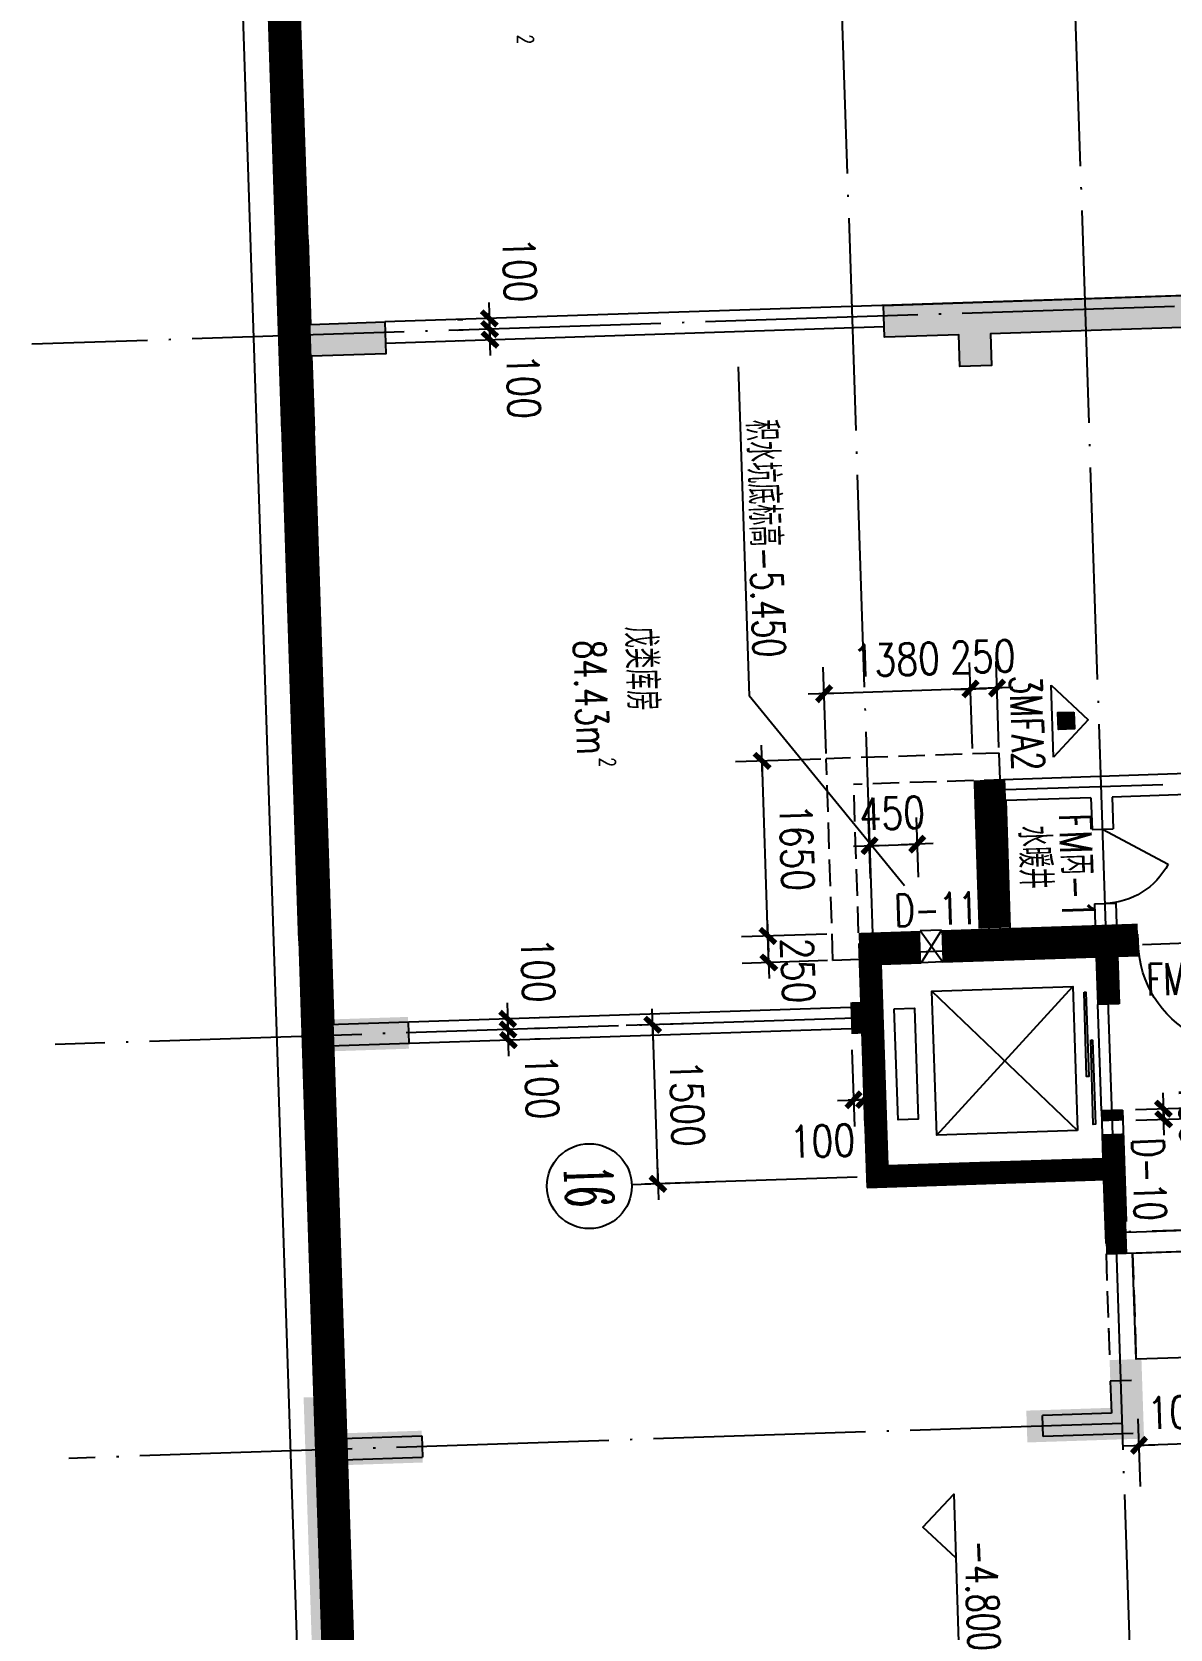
# Model space of a CAD drawing. Extents: x 634182 to 802382, y -1101880 to -864080.
# Drawn here: x 651466 to 662188, y -947171 to -932126 of the extents above; entities that cross this region are included whole.
import ezdxf
from ezdxf.enums import TextEntityAlignment as Align

# ---------------------------------------------------------------- set-up
doc = ezdxf.new("R2010")
doc.units = 0
doc.header["$LTSCALE"] = 1000
doc.header["$MEASUREMENT"] = 0
doc.linetypes.add('DASH', pattern=[0.35, 0.25, -0.1])
doc.linetypes.add('DOTE', pattern=[2.42, 2, -0.2, 0.02, -0.2])
doc.layers.get('0').update_dxf_attribs({"linetype": 'CONTINUOUS'})
doc.layers.get('DEFPOINTS').update_dxf_attribs({"linetype": 'CONTINUOUS'})
for name, color, linetype in [('210', 4, 'CONTINUOUS'), ('AXIS', 3, 'CONTINUOUS'), ('AXIS_TEXT', 7, 'CONTINUOUS'), ('DOTE', 1, 'DOTE'), ('MC', 4, 'CONTINUOUS'), ('PUB_DIM', 3, 'CONTINUOUS'), ('PUB_TEXT', 7, 'CONTINUOUS'), ('STAIR', 2, 'CONTINUOUS'), ('TEXT1', 7, 'CONTINUOUS'), ('WALL', 191, 'CONTINUOUS'), ('WINDOW', 2, 'CONTINUOUS'), ('WINDOW_TEXT', 6, 'CONTINUOUS')]:
    doc.layers.add(name, color=color, linetype=linetype)
doc.styles.add('COMPLEX', font='COMPLEX')
doc.styles.add('DIM_FONT', font='simplex.shx', dxfattribs={"width": 0.8})
doc.styles.add('HZTXT', font='simplex', dxfattribs={"width": 0.8, "bigfont": 'sfont'})
doc.styles.add('SIMPLEX', font='SIMPLEX.SHX')
doc.styles.add('Z', font='romans', dxfattribs={"width": 0.8, "bigfont": 'z'})
doc.dimstyles.new('DIMN', dxfattribs={"dimtxt": 300, "dimasz": 1, "dimexe": 250, "dimexo": 300, "dimgap": 150, "dimtad": 1, "dimdec": 0, "dimzin": 0, "dimdsep": 46, "dimtxsty": 'DIM_FONT', "dimblk": '_DIMX', "dimblk1": '_DIMX', "dimblk2": '_DIMX', "dimcen": 2.5, "dimclrt": 7, "dimadec": 0, "dimazin": 0, "dimtfac": 1, "dimtdec": 0, "dimtix": 1, "dimtmove": 2, "dimatfit": 3, "dimldrblk": '_DIMX', "dimfxl": 0, "dimtolj": 1, "dimtzin": 0, "dimarcsym": 0})

# ---------------------------------------------------------------- blocks, each defined once
blk = doc.blocks.new('_AXISO')
blk.add_circle((0, 0), 0.5)
at = {"layer": 'AXIS_TEXT', "style": 'COMPLEX', "width": 1.041667}
blk.add_attdef('A', text='', height=0.56, dxfattribs=at).set_placement((-0.25, -0.28), (0.25, -0.28), align=Align.FIT)
blk = doc.blocks.new('_DIMX')
blk.add_line((-150, 0), (150, 0))
at = {"const_width": 50}
blk.add_lwpolyline([(-70, -70), (70, 70)], dxfattribs=at)
blk = doc.blocks.new('*D1014')
at = {"color": 0, "linetype": 'ByBlock'}
for p, q in [((655475, -934835), (655525, -934834)), ((655775, -934824), (655775, -934823)), ((655775, -934825), (655778, -934925)), ((655775, -934825), (655778, -934925)), ((655479, -934935), (655529, -934933)), ((655778, -934926), (655778, -934927))]:
    blk.add_line(p, q, dxfattribs=at)
at = {"layer": 'DEFPOINTS', "color": 0, "linetype": 'ByBlock'}
for p in [(655775, -934825), (655778, -934925), (655778, -934925)]:
    blk.add_point(p, dxfattribs=at)
at = {"color": 0, "linetype": 'ByBlock'}
for p, rotation in [((655775, -934825), 271.899800110906), ((655778, -934925), 91.89980011090597)]:
    blk.add_blockref('_DIMX', p, dxfattribs=dict(at, rotation=rotation))
at = {"color": 7, "linetype": 'ByBlock', "insert": (656060, -934366), "char_height": 300, "attachment_point": 5, "rotation": 271.8998, "style": 'DIM_FONT'}
blk.add_mtext('\\A1;100', dxfattribs=at)
blk = doc.blocks.new('*D1018')
at = {"color": 0, "linetype": 'ByBlock'}
for p, q in [((655479, -934935), (655529, -934933)), ((655778, -934924), (655778, -934923)), ((655778, -934925), (655782, -935025)), ((655778, -934925), (655782, -935025)), ((655482, -935035), (655532, -935033)), ((655782, -935026), (655782, -935027))]:
    blk.add_line(p, q, dxfattribs=at)
at = {"layer": 'DEFPOINTS', "color": 0, "linetype": 'ByBlock'}
for p in [(655778, -934925), (655782, -935025), (655782, -935025)]:
    blk.add_point(p, dxfattribs=at)
at = {"color": 0, "linetype": 'ByBlock'}
for p, rotation in [((655778, -934925), 271.8998001106891), ((655782, -935025), 91.8998001106891)]:
    blk.add_blockref('_DIMX', p, dxfattribs=dict(at, rotation=rotation))
at = {"color": 7, "linetype": 'ByBlock', "insert": (656096, -935465), "char_height": 300, "attachment_point": 5, "rotation": 271.8998, "style": 'DIM_FONT'}
blk.add_mtext('\\A1;100', dxfattribs=at)
blk = doc.blocks.new('*D1019')
at = {"color": 0, "linetype": 'ByBlock'}
for p, q in [((655951, -941522), (655951, -941521)), ((655951, -941523), (655955, -941623)), ((655951, -941523), (655955, -941623)), ((655955, -941624), (655955, -941625)), ((656251, -941513), (656201, -941515)), ((656255, -941613), (656205, -941615))]:
    blk.add_line(p, q, dxfattribs=at)
at = {"layer": 'DEFPOINTS', "color": 0, "linetype": 'ByBlock'}
for p in [(655951, -941523), (655955, -941623), (655955, -941623)]:
    blk.add_point(p, dxfattribs=at)
at = {"color": 0, "linetype": 'ByBlock'}
for p, rotation in [((655951, -941523), 271.9), ((655955, -941623), 91.90000000000002)]:
    blk.add_blockref('_DIMX', p, dxfattribs=dict(at, rotation=rotation))
at = {"color": 7, "linetype": 'ByBlock', "insert": (656269, -942063), "char_height": 300, "attachment_point": 5, "rotation": 271.9, "style": 'DIM_FONT'}
blk.add_mtext('\\A1;100', dxfattribs=at)
blk = doc.blocks.new('*D1020')
at = {"color": 0, "linetype": 'ByBlock'}
for p, q in [((655948, -941422), (655948, -941421)), ((655948, -941423), (655951, -941523)), ((655948, -941423), (655951, -941523)), ((656248, -941413), (656198, -941415)), ((655951, -941524), (655951, -941525)), ((656251, -941513), (656201, -941515))]:
    blk.add_line(p, q, dxfattribs=at)
at = {"layer": 'DEFPOINTS', "color": 0, "linetype": 'ByBlock'}
for p in [(655948, -941423), (655951, -941523), (655951, -941523)]:
    blk.add_point(p, dxfattribs=at)
at = {"color": 0, "linetype": 'ByBlock'}
for p, rotation in [((655948, -941423), 271.9000000001221), ((655951, -941523), 91.90000000012209)]:
    blk.add_blockref('_DIMX', p, dxfattribs=dict(at, rotation=rotation))
at = {"color": 7, "linetype": 'ByBlock', "insert": (656233, -940963), "char_height": 300, "attachment_point": 5, "rotation": 271.9, "style": 'DIM_FONT'}
blk.add_mtext('\\A1;100', dxfattribs=at)
blk = doc.blocks.new('*D1029')
at = {"color": 0, "linetype": 'ByBlock'}
for p, q in [((659367, -940102), (659348, -939542)), ((659817, -940087), (659798, -939527)), ((659356, -939792), (659355, -939792)), ((659357, -939792), (659806, -939777)), ((659807, -939777), (659808, -939777))]:
    blk.add_line(p, q, dxfattribs=at)
at = {"layer": 'DEFPOINTS', "color": 0, "linetype": 'ByBlock'}
for p in [(659806, -939777), (659377, -940402), (659826, -940387)]:
    blk.add_point(p, dxfattribs=at)
at = {"color": 0, "linetype": 'ByBlock'}
for p, rotation in [((659357, -939792), 1.900000000000057), ((659806, -939777), 181.9000000000001)]:
    blk.add_blockref('_DIMX', p, dxfattribs=dict(at, rotation=rotation))
at = {"color": 7, "linetype": 'ByBlock', "insert": (659571, -939485), "char_height": 300, "attachment_point": 5, "rotation": 1.9, "style": 'DIM_FONT'}
blk.add_mtext('\\A1;450', dxfattribs=at)
blk = doc.blocks.new('M_A14NPV')
for points in [[(0.18, 0.178), (0.177, 0.16), (-0.617, 0.16), (-0.617, 0.181)], [(0.632, 0.226), (0.629, 0.208), (-0.164, 0.208), (-0.164, 0.229)]]:
    blk.add_lwpolyline(points, close=True)
blk = doc.blocks.new('_DBLK')
blk.add_line((-0.5, 0), (0, -0.866))
blk.add_arc((-0.5, 0), 1, 300, 0)
at = {"layer": 'WINDOW_TEXT', "style": 'SIMPLEX', "flags": 9}
blk.add_attdef('A', text='', height=1, dxfattribs=at).set_placement((0, 1.5), align=Align.MIDDLE)
blk = doc.blocks.new('*D1034')
at = {"color": 0, "linetype": 'ByBlock'}
for p, q in [((659190, -941716), (659214, -942436)), ((659290, -941712), (659314, -942433)), ((659205, -942186), (659204, -942186)), ((659306, -942183), (659206, -942186)), ((659306, -942183), (659206, -942186)), ((659307, -942183), (659308, -942183))]:
    blk.add_line(p, q, dxfattribs=at)
at = {"layer": 'DEFPOINTS', "color": 0, "linetype": 'ByBlock'}
for p in [(659180, -941416), (659280, -941413), (659206, -942186)]:
    blk.add_point(p, dxfattribs=at)
at = {"color": 0, "linetype": 'ByBlock'}
for p, rotation in [((659306, -942183), 181.8999999999765), ((659206, -942186), 1.899999999976473)]:
    blk.add_blockref('_DIMX', p, dxfattribs=dict(at, rotation=rotation))
at = {"color": 7, "linetype": 'ByBlock', "insert": (658913, -942573), "char_height": 300, "attachment_point": 5, "rotation": 1.9, "style": 'DIM_FONT'}
blk.add_mtext('\\A1;100', dxfattribs=at)
blk = doc.blocks.new('*D1035')
at = {"color": 0, "linetype": 'ByBlock'}
for p, q in [((658947, -938922), (658921, -938110)), ((660327, -938876), (660300, -938065)), ((660307, -938315), (658930, -938360))]:
    blk.add_line(p, q, dxfattribs=at)
at = {"layer": 'DEFPOINTS', "color": 0, "linetype": 'ByBlock'}
for p in [(658929, -938360), (658957, -939222), (660337, -939176)]:
    blk.add_point(p, dxfattribs=at)
at = {"color": 0, "linetype": 'ByBlock'}
for p, rotation in [((658929, -938360), 181.900000000007), ((660308, -938315), 1.900000000006932)]:
    blk.add_blockref('_DIMX', p, dxfattribs=dict(at, rotation=rotation))
at = {"color": 7, "linetype": 'ByBlock', "insert": (659608, -938038), "char_height": 300, "attachment_point": 5, "rotation": 1.9, "style": 'DIM_FONT'}
blk.add_mtext('\\A1;1380', dxfattribs=at)
blk = doc.blocks.new('*D1036')
at = {"color": 0, "linetype": 'ByBlock'}
for p, q in [((660327, -938876), (660300, -938065)), ((660576, -938868), (660550, -938056)), ((660307, -938315), (660306, -938315)), ((660558, -938306), (660308, -938315)), ((660559, -938306), (660560, -938306))]:
    blk.add_line(p, q, dxfattribs=at)
at = {"layer": 'DEFPOINTS', "color": 0, "linetype": 'ByBlock'}
for p in [(660308, -938315), (660337, -939176), (660586, -939168)]:
    blk.add_point(p, dxfattribs=at)
at = {"color": 0, "linetype": 'ByBlock'}
for p, rotation in [((660308, -938315), 1.900000000004869), ((660558, -938306), 181.9000000000048)]:
    blk.add_blockref('_DIMX', p, dxfattribs=dict(at, rotation=rotation))
at = {"color": 7, "linetype": 'ByBlock', "insert": (660423, -938011), "char_height": 300, "attachment_point": 5, "rotation": 1.9, "style": 'DIM_FONT'}
blk.add_mtext('\\A1;250', dxfattribs=at)
blk = doc.blocks.new('*D1037')
at = {"color": 0, "linetype": 'ByBlock'}
for p, q in [((658899, -938975), (658095, -939001)), ((658399, -940641), (658345, -938994)), ((658954, -940624), (658150, -940650))]:
    blk.add_line(p, q, dxfattribs=at)
at = {"layer": 'DEFPOINTS', "color": 0, "linetype": 'ByBlock'}
for p in [(658345, -938993), (659199, -938965), (659254, -940614)]:
    blk.add_point(p, dxfattribs=at)
at = {"color": 0, "linetype": 'ByBlock'}
for p, rotation in [((658345, -938993), 91.89999999999698), ((658399, -940642), 271.899999999997)]:
    blk.add_blockref('_DIMX', p, dxfattribs=dict(at, rotation=rotation))
at = {"color": 7, "linetype": 'ByBlock', "insert": (658672, -939808), "char_height": 300, "attachment_point": 5, "rotation": 271.9, "style": 'DIM_FONT'}
blk.add_mtext('\\A1;1650', dxfattribs=at)
blk = doc.blocks.new('*D1038')
at = {"color": 0, "linetype": 'ByBlock'}
for p, q in [((658954, -940624), (658150, -940650)), ((658399, -940641), (658399, -940640)), ((658408, -940892), (658399, -940642)), ((658408, -940892), (658399, -940642)), ((658962, -940874), (658158, -940900)), ((658408, -940893), (658408, -940894))]:
    blk.add_line(p, q, dxfattribs=at)
at = {"layer": 'DEFPOINTS', "color": 0, "linetype": 'ByBlock'}
for p in [(658399, -940642), (659254, -940614), (659262, -940864)]:
    blk.add_point(p, dxfattribs=at)
at = {"color": 0, "linetype": 'ByBlock'}
for p, rotation in [((658399, -940642), 271.8999999996038), ((658408, -940892), 91.89999999960375)]:
    blk.add_blockref('_DIMX', p, dxfattribs=dict(at, rotation=rotation))
at = {"color": 7, "linetype": 'ByBlock', "insert": (658682, -940969), "char_height": 300, "attachment_point": 5, "rotation": 271.9, "style": 'DIM_FONT'}
blk.add_mtext('\\A1;250', dxfattribs=at)
blk = doc.blocks.new('*D1039')
at = {"color": 0, "linetype": 'ByBlock'}
for p, q in [((661863, -942278), (662374, -942261)), ((661866, -942378), (662378, -942361)), ((662125, -942268), (662125, -942267)), ((662125, -942269), (662128, -942369)), ((662128, -942370), (662128, -942371))]:
    blk.add_line(p, q, dxfattribs=at)
at = {"layer": 'DEFPOINTS', "color": 0, "linetype": 'ByBlock'}
for p in [(661563, -942288), (662128, -942369), (661566, -942388)]:
    blk.add_point(p, dxfattribs=at)
at = {"color": 0, "linetype": 'ByBlock'}
for p, rotation in [((662125, -942269), 271.8999999999584), ((662128, -942369), 91.8999999999585)]:
    blk.add_blockref('_DIMX', p, dxfattribs=dict(at, rotation=rotation))
at = {"color": 7, "linetype": 'ByBlock', "insert": (662426, -942309), "char_height": 300, "attachment_point": 5, "rotation": 271.9, "style": 'DIM_FONT'}
blk.add_mtext('\\A1;100', dxfattribs=at)
blk = doc.blocks.new('*D1503')
at = {"color": 0, "linetype": 'ByBlock'}
for p, q in [((661908, -945828), (661887, -945190)), ((662907, -945795), (662886, -945157)), ((661894, -945440), (661893, -945440)), ((662895, -945407), (661895, -945440)), ((662896, -945407), (662897, -945407))]:
    blk.add_line(p, q, dxfattribs=at)
at = {"layer": 'DEFPOINTS', "color": 0, "linetype": 'ByBlock'}
for p in [(661895, -945440), (661918, -946128), (662917, -946095)]:
    blk.add_point(p, dxfattribs=at)
at = {"color": 0, "linetype": 'ByBlock'}
for p, rotation in [((661895, -945440), 1.900000000000085), ((662895, -945407), 181.9000000000001)]:
    blk.add_blockref('_DIMX', p, dxfattribs=dict(at, rotation=rotation))
at = {"color": 7, "linetype": 'ByBlock', "insert": (662385, -945124), "char_height": 300, "attachment_point": 5, "rotation": 1.9, "style": 'DIM_FONT'}
blk.add_mtext('\\A1;1000', dxfattribs=at)

msp = doc.modelspace()

# ---------------------------------------------------------------- hatches: boundary and pattern name
at = {"layer": '210'}
for points in [[(654064.295, -934081.532), (653764.459, -934091.478), (653824.139, -935890.489), (654123.974, -935880.542), (654100.765, -935180.927), (654800.38, -935157.718), (654790.434, -934857.883), (654090.819, -934881.089)], [(654337.824, -942326.981), (654317.931, -941727.313), (655017.546, -941704.105), (655007.6, -941404.27), (654307.985, -941427.475), (654283.118, -940677.891), (653983.283, -940687.836), (654037.567, -942336.828)], [(654167.291, -946234.677), (654467.13, -946224.842), (654447.236, -945625.166), (655146.852, -945601.964), (655136.905, -945302.129), (654437.29, -945325.331), (654417.397, -944725.667), (654117.562, -944735.614)]]:
    msp.add_hatch(color=256, dxfattribs=at).paths.add_polyline_path(points)
h = msp.add_hatch(color=256, dxfattribs=at)
h.paths.add_polyline_path([(663345.58, -934874.232), (663338.952, -934674.42), (659491.068, -934802.048), (659497.694, -935001.781), (660197.312, -934978.671), (660207.259, -935278.506), (660507.094, -935268.56), (660497.147, -934968.725)])
h.paths.add_polyline_path([(663035.799, -934584.344), (659487.747, -934701.946), (659491.068, -934802.048), (663338.952, -934674.42), (663322.372, -934174.617), (663022.536, -934184.564)])
h = msp.add_hatch(color=256, dxfattribs=at)
h.paths.add_polyline_path([(661738.231, -945233.234), (661838.201, -945229.918), (661838.197, -945229.811), (661938.038, -945226.499), (661918.148, -944626.924), (661718.338, -944633.553)])
h.paths.add_polyline_path([(661738.231, -945233.234), (661743.204, -945383.14), (661943.014, -945376.512), (661938.041, -945226.606)])
h.paths.add_polyline_path([(660838.745, -945263.073), (660843.718, -945412.979), (661743.204, -945383.14), (661738.231, -945233.234)])
h.paths.add_polyline_path([(660833.771, -945113.144), (660838.745, -945263.073), (661738.231, -945233.234), (661718.338, -944633.553), (661618.313, -944636.871), (661633.232, -945086.623)])
at = {"layer": '210', "linetype": 'DASH'}
msp.add_hatch(color=256, dxfattribs=at).paths.add_polyline_path([(654527.968, -951075.372), (655327.529, -951048.806), (655320.887, -950848.911), (654521.582, -950875.469), (654345.587, -945578.392), (655144.884, -945551.834), (655138.243, -945351.945), (654338.946, -945378.503), (654325.952, -944987.423), (654025.522, -944987.423), (654231.454, -951185.275), (654567.201, -961288.723), (654867.321, -961288.723), (654777.033, -958571.362)])
at = {"layer": 'PUB_DIM'}
msp.add_hatch(color=256, dxfattribs=at).paths.add_polyline_path([(661131.965, -938537.18), (661137.221, -938695.606), (661287.712, -938690.613), (661282.456, -938532.187)])

# ---------------------------------------------------------------- linework, layer by layer
msp.add_lwpolyline([(661835.02, -943629.132), (662834.47, -943595.977), (662867.625, -944595.427), (661868.175, -944628.582)], close=True)
at = {"layer": '210'}
msp.add_lwpolyline([(654064.295, -934081.532), (654090.819, -934881.089), (654790.434, -934857.883), (654800.38, -935157.718), (654100.765, -935180.927), (654123.974, -935880.542), (653824.139, -935890.489), (653764.459, -934091.478)], close=True, dxfattribs=at)
at = {"layer": '210', "const_width": 200}
msp.add_lwpolyline([(661661.974, -942934.475), (661685.155, -943634.103)], dxfattribs=at)
at = {"layer": 'DOTE'}
for p, q in [((662067.446, -955157.293), (660300.728, -901900.232)), ((652804.785, -902148.898), (653894.159, -934987.671)), ((658358.053, -909693.767), (659459.866, -942907.495)), ((669485.586, -934470.546), (651466.408, -935068.2)), ((653893.381, -934987.733), (655467.328, -982358.147)), ((653894.227, -934987.705), (654573.093, -955451.865)), ((651494.734, -935067.181), (651494.738, -935067.285)), ((664537.651, -939137.068), (660539.85, -939269.688)), ((660539.85, -939269.688), (660589.583, -940768.864)), ((660539.85, -939269.688), (660589.583, -940768.864)), ((671183.689, -940417.421), (659390.24, -940808.65)), ((659410.133, -941408.32), (651685.233, -941664.581)), ((661658.659, -942834.554), (657117.15, -942985.211)), ((671273.208, -943115.936), (661678.552, -943434.224)), ((661738.231, -945233.234), (651814.538, -945562.437))]:
    msp.add_line(p, q, dxfattribs=at)
at = {"layer": 'MC', "linetype": 'Continuous'}
for p, q in [((660043.155, -940886.914), (659833.345, -940594.507)), ((660033.235, -940587.876), (659843.265, -940893.545))]:
    msp.add_line(p, q, dxfattribs=at)
for points, const_width in [([(660532.875, -940567.471), (660486.558, -939171.27)], 300), ([(661607.289, -941285.274), (661591.516, -940810.564)], 200), ([(659180.287, -941415.945), (659280.232, -941412.629)], 300), ([(661640.414, -942285.409), (661643.73, -942385.354)], 200)]:
    msp.add_lwpolyline(points, dxfattribs=dict(at, const_width=const_width))
for points in [[(660038.183, -940737.021, 300, 300, 0), (661887.18, -940675.683, 300, 300, 0)], [(661647.736, -942505.288, 200, 200, 0), (661658.655, -942834.447, 200, 200, 0), (659429.879, -942908.383, 200, 200, 0), (659358.595, -940759.565, 300, 300, 0), (659838.293, -940743.652, 300, 300, 0)]]:
    msp.add_lwpolyline(points, format="xyseb", dxfattribs=at)
at = {"layer": 'PUB_DIM', "linetype": 'Continuous'}
for p in [(658119.045, -935279.483), (659684.863, -940168.305)]:
    msp.add_line(p, (658221.887, -938379.6), dxfattribs=at)
at = {"layer": 'PUB_DIM'}
msp.add_line((661089.637, -938957.482), (661067.131, -938279.033), dxfattribs=at)
for points in [[(661067.131, -938279.033), (661417.609, -938607.004), (661089.637, -938957.482)], [(660169.904, -946501.101), (659860.122, -946211.212), (660150.011, -945901.431), (660202.727, -947490.557)]]:
    msp.add_lwpolyline(points, dxfattribs=at)
msp.add_lwpolyline([(661282.456, -938532.187), (661287.712, -938690.613), (661137.221, -938695.606), (661131.965, -938537.18)], close=True, dxfattribs=at)
at = {"layer": 'STAIR', "linetype": 'DASH'}
for p, q in [((660578.16, -938918.895), (658949.161, -938972.934)), ((660586.449, -939168.757), (660578.16, -938918.895)), ((659012.156, -940871.886), (658949.161, -938972.934)), ((660336.586, -939177.046), (659207.313, -939214.508)), ((659253.73, -940613.735), (659207.313, -939214.508)), ((659262.019, -940863.598), (659012.156, -940871.886)), ((661585.157, -943637.42), (661618.335, -944637.554)), ((661585.157, -943637.42), (661610.046, -944387.679)), ((661835.02, -943629.132), (661868.198, -944629.266))]:
    msp.add_line(p, q, dxfattribs=at)
at = {"layer": 'STAIR'}
for p, q in [((659944.372, -941162.26), (661316.073, -942473.662)), ((659989.336, -942517.674), (661271.11, -941118.248)), ((661540.499, -942288.04), (661507.344, -941288.589))]:
    msp.add_line(p, q, dxfattribs=at)
for points in [[(661316.073, -942473.662), (659989.336, -942517.674), (659944.372, -941162.26), (661271.11, -941118.248)], [(659590.384, -941329.669), (659781.064, -941323.343), (659815.711, -942367.769), (659625.031, -942374.094)]]:
    msp.add_lwpolyline(points, close=True, dxfattribs=at)
at = {"layer": 'WALL'}
for p, q in [((652495.438, -903076.63), (654084.893, -950990.147)), ((653505.764, -926295.769), (653764.375, -934091.481)), ((654064.21, -934081.534), (653865.61, -928084.909)), ((663035.799, -934584.356), (654790.416, -934857.884)), ((653983.236, -940687.72), (653794.257, -934990.996)), ((654797.044, -935057.672), (659494.379, -934901.861)), ((654309.644, -941477.31), (654123.974, -935880.542)), ((660436.61, -939172.927), (664434.411, -939040.306)), ((660486.343, -940672.102), (660436.61, -939172.927)), ((661442.691, -939339.662), (660643.131, -939366.186)), ((660686.233, -940665.471), (660643.131, -939366.18)), ((661442.691, -939339.656), (661452.638, -939639.497)), ((663041.81, -939286.614), (661642.581, -939333.031)), ((661642.581, -939333.031), (661652.527, -939632.866)), ((661452.636, -939639.497), (661652.528, -939632.866)), ((661475.845, -940339.112), (661675.736, -940332.481)), ((661475.846, -940339.112), (661485.793, -940638.947)), ((661675.736, -940332.481), (661685.683, -940632.316)), ((653982.859, -940687.733), (654117.143, -944735.508)), ((654233.48, -940679.532), (653983.38, -940687.829)), ((659257.019, -940712.883), (659333.276, -943011.618)), ((660033.235, -940587.876), (659833.345, -940594.507)), ((661685.683, -940632.316), (661885.573, -940625.685)), ((661892.204, -940825.575), (661885.573, -940625.685)), ((660043.155, -940886.914), (661492.424, -940838.837)), ((661492.424, -940838.837), (661507.344, -941288.589)), ((661692.314, -940832.206), (661892.207, -940825.575)), ((661692.314, -940832.206), (661707.233, -941281.958)), ((659463.481, -940906.144), (659526.477, -942805.099)), ((659463.54, -940906.142), (659843.265, -940893.545)), ((660043.155, -940886.914), (659843.265, -940893.545)), ((659176.966, -941315.845), (654259.671, -941478.968)), ((661707.234, -941281.958), (661507.344, -941288.589)), ((655009.33, -941454.21), (655015.961, -941654.1)), ((659183.597, -941515.735), (654266.302, -941678.858)), ((654266.548, -941678.923), (654389.215, -945376.84)), ((654288.184, -942328.577), (654038.085, -942336.873)), ((661740.389, -942281.408), (661540.499, -942288.04)), ((661540.499, -942288.04), (661555.419, -942737.792)), ((661740.389, -942281.409), (661775.202, -943330.832)), ((659526.535, -942805.097), (661555.419, -942737.792)), ((659333.276, -943011.618), (661761.94, -942931.051)), ((661562.049, -942937.682), (661581.943, -943537.353)), ((661585.258, -943637.298), (669580.865, -943372.056)), ((661778.517, -943430.777), (664576.978, -943337.942)), ((654367.663, -944727.222), (654117.564, -944735.518)), ((654328.099, -951082.003), (654117.564, -944735.494)), ((654367.665, -944727.198), (654389.215, -945376.84)), ((661824.934, -944830.007), (661625.044, -944836.638)), ((661625.044, -944836.638), (661634.991, -945136.473)), ((661634.991, -945136.473), (660985.348, -945158.024)), ((660991.979, -945357.914), (660985.348, -945158.024)), ((654388.977, -945376.848), (655138.54, -945351.983)), ((655138.54, -945351.983), (655145.171, -945551.873)), ((661841.512, -945329.732), (660991.979, -945357.914)), ((654395.608, -945576.738), (655145.171, -945551.873)), ((654417.395, -946226.349), (654167.296, -946234.646))]:
    msp.add_line(p, q, dxfattribs=at)
at = {"layer": 'WALL', "linetype": 'Continuous', "const_width": 300}
msp.add_lwpolyline([(652921.377, -904152.986), (654449.83, -950227.611)], dxfattribs=at)
at = {"layer": 'WALL'}
for points in [[(654790.409, -934857.68), (654800.363, -935157.731), (654100.762, -935180.832), (654123.926, -935880.405), (653824.091, -935890.352), (653764.371, -934091.364), (654064.206, -934081.418), (654090.794, -934880.889)], [(663322.394, -934175.291), (663345.603, -934874.906), (660497.169, -934969.399), (660507.116, -935269.234), (660207.281, -935279.18), (660197.334, -934979.345), (659497.716, -935002.455), (659487.769, -934702.62), (663035.821, -934585.018), (663022.559, -934185.238)]]:
    msp.add_lwpolyline(points, close=True, dxfattribs=at)

# ---------------------------------------------------------------- block references
at = {"layer": 'AXIS'}
ref = msp.add_blockref('_AXISO', (656717.37, -942998.473), dxfattribs=dict(at, xscale=800, yscale=800, zscale=800, rotation=271.9))
ref.add_attrib('A', '16', dxfattribs={"layer": 'AXIS_TEXT', "height": 448, "rotation": 271.9, "style": 'COMPLEX', "width": 0.646552}).set_placement((656486.862, -942806.01), (656500.124, -943205.79), align=Align.FIT)
at = {"layer": 'WINDOW'}
for name, p, xscale, yscale, zscale, rotation in [('_DBLK', (661564.186, -939985.989), 700, -700, 700, 271.9), ('_DBLK', (662388.613, -940709.052), 1000, -1000, 1000, 181.9), ('M_A14NPV', (661624.162, -941793.914), -1000, -1000, 1000, 271.9)]:
    msp.add_blockref(name, p, dxfattribs=dict(at, xscale=xscale, yscale=yscale, zscale=zscale, rotation=rotation))

# ---------------------------------------------------------------- texts
at = {"layer": 'MC', "linetype": 'Continuous', "style": 'HZTXT', "width": 0.7}
for s, rotation, p in [('FM丙-1', 271.9, (661142.111, -939493.377)), ('D-11', 1.9, (659598.247, -940552.632)), ('FM乙-2', 1.9, (661969.889, -941204.817)), ('D-10', 271.9, (661828.497, -942546.674))]:
    msp.add_text(s, height=300, rotation=rotation, dxfattribs=at).set_placement(p)
at = {"layer": 'PUB_DIM', "style": 'Z', "width": 0.7}
msp.add_text('3MFA2', height=300, rotation=271.9, dxfattribs=at).set_placement((660675.309, -938190.134))
at = {"layer": 'PUB_DIM', "style": 'DIM_FONT', "width": 0.7}
msp.add_text('-4.800', height=300, rotation=271.9, dxfattribs=at).set_placement((660420.636, -946854.112), align=Align.MIDDLE)
at = {"layer": 'PUB_TEXT', "style": 'Z', "width": 0.7}
for s, height, p in [('2', 150, (656116.742, -932240.873)), ('84.43m', 300, (656753.46, -938933.871)), ('2', 150, (656889.186, -939050.074))]:
    msp.add_text(s, height=height, rotation=271.9, dxfattribs=at).set_placement(p, align=Align.MIDDLE_RIGHT)
msp.add_text('戊类库房', height=300, rotation=271.9, dxfattribs=at).set_placement((657047.809, -937729.464))
at = {"layer": 'TEXT1', "style": 'Z', "width": 0.7}
msp.add_text('积水坑底标高-5.450', height=300.00001, rotation=271.9, dxfattribs=at).set_placement((658392.714, -936896.406), align=Align.MIDDLE)
msp.add_text('水暖井', height=300, rotation=271.9, dxfattribs=at).set_placement((660754.792, -939605.886))

# ---------------------------------------------------------------- dimensions: what is measured, and where the dimension line sits
dim = msp.add_linear_dim(base=(661895.099, -945440.187), p1=(662917.358, -946094.602), p2=(661917.908, -946127.757), angle=1.9, dimstyle='DIMN')
dim.commit()
dim.dimension.update_dxf_attribs({"geometry": '*D1503', "text_midpoint": (662384.877, -945123.774)})
at = {"layer": 'AXIS'}
msp.add_linear_dim(base=(657363.484, -942977.039), p1=(658095.622, -941451.927), p2=(658145.354, -942951.102), angle=271.9, dimstyle='DIMN', dxfattribs=at).render()
at = {"layer": 'PUB_DIM', "linetype": 'Continuous'}
for base, p1, p2, angle, picture, middle, dimtype in [((655778.413, -934925.181), (655775.097, -934825.219), (655778.413, -934925.181), 271.8998001, '*D1014', (656060.014, -934365.529), 129), ((655781.724, -935025.01), (655778.413, -934925.181), (655781.724, -935025.01), 271.8998001, '*D1018', (656096.479, -935464.875), 128), ((658399.499, -940642.073), (659262.019, -940863.598), (659253.73, -940613.735), 91.9, '*D1038', (658681.986, -940969.096), 129), ((655951.379, -941523.059), (655948.058, -941422.959), (655951.379, -941523.059), 271.9, '*D1020', (656232.976, -940963.337), 129), ((655954.689, -941622.849), (655951.379, -941523.059), (655954.689, -941622.849), 271.9, '*D1019', (656269.447, -942062.732), 128), ((659205.834, -942186.042), (659280.232, -941412.629), (659180.287, -941415.945), 181.9, '*D1034', (658913.017, -942572.555), 129)]:
    dim = msp.add_linear_dim(base=base, p1=p1, p2=p2, angle=angle, dimstyle='DIMN', dxfattribs=at)
    dim.commit()
    dim.dimension.update_dxf_attribs({"geometry": picture, "text_midpoint": middle, "dimtype": dimtype})
for p1, p2, distance, picture, middle in [((660336.56, -939176.246), (658957.423, -939221.997), -862.215, '*D1035', (659608.458, -938037.545)), ((660586.422, -939167.957), (660336.56, -939176.246), -862.215, '*D1036', (660422.958, -938010.526)), ((659253.73, -940613.735), (659199.024, -938964.645), 854.701, '*D1037', (658671.981, -939807.581)), ((659376.75, -940401.982), (659826.463, -940387.063), 610.07, '*D1029', (659571.433, -939484.953)), ((661562.689, -942287.988), (661565.991, -942387.517), 562.232, '*D1039', (662426.098, -942309.165))]:
    dim = msp.add_aligned_dim(p1=p1, p2=p2, distance=distance, dimstyle='DIMN', dxfattribs=at)
    dim.commit()
    dim.dimension.update_dxf_attribs({"geometry": picture, "text_midpoint": middle})

doc.saveas('drawing.dxf')
